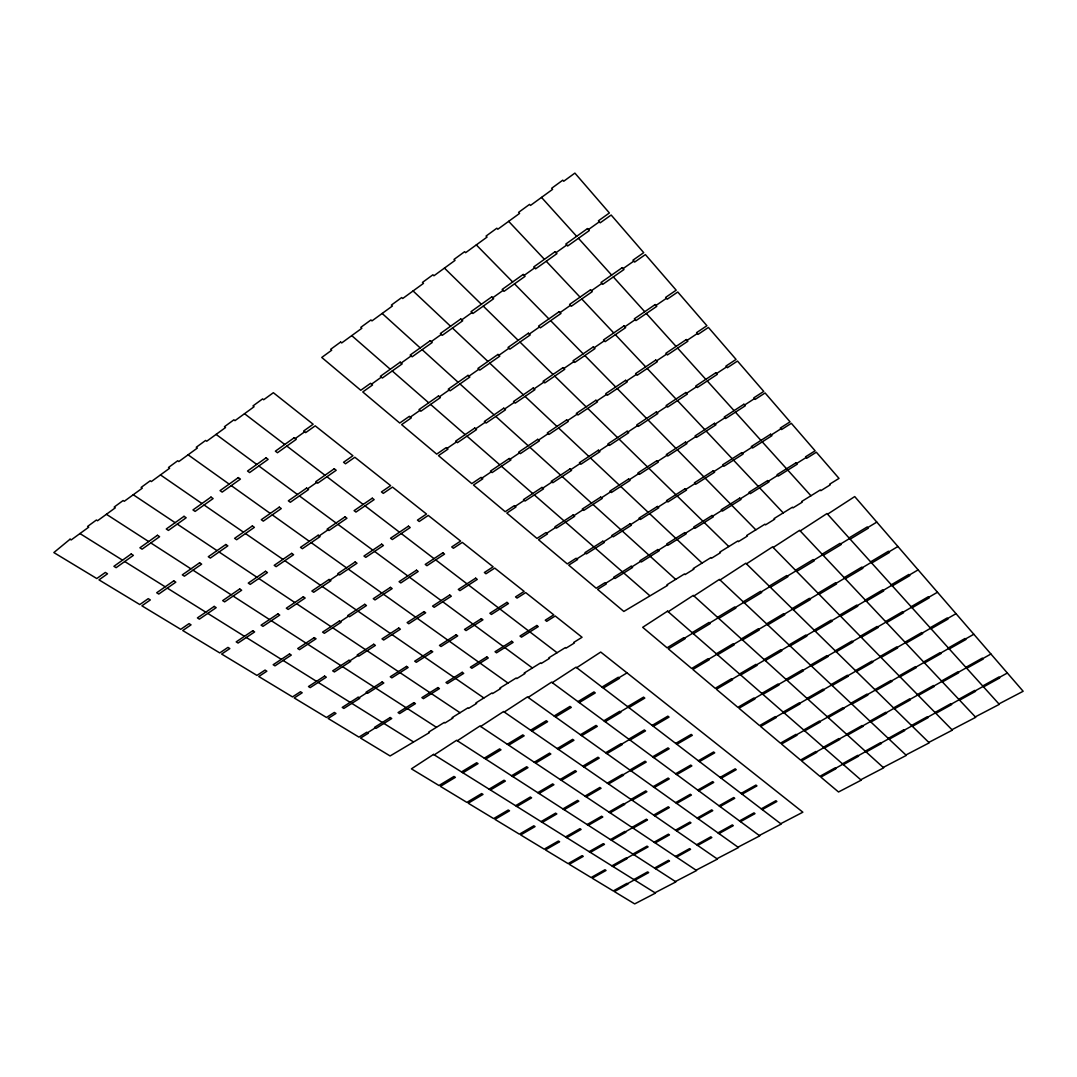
<?xml version="1.0" encoding="UTF-8"?>
<svg xmlns="http://www.w3.org/2000/svg" width="1077" height="1077" viewBox="0 0 1077 1077"><rect width="100%" height="100%" fill="white"/><g stroke="black" fill="none" stroke-linecap="round" stroke-linejoin="round"><path stroke-width="1.5" d="M295.206 438.568L304.67 431.823M371.552 384.152L381.379 377.138M401.169 363.03L411.145 355.922M431.231 341.611L441.355 334.395M461.737 319.869L472.009 312.545M492.687 297.804L503.121 290.373M524.122 275.402L534.704 267.863M556.015 252.664L566.758 245.017M588.405 229.589L599.31 221.808M307.564 488.823L316.746 482.429M410.297 417.122L419.949 410.391M439.403 396.807L449.203 389.968M468.926 376.196L478.861 369.263M498.88 355.302L508.963 348.261M529.265 334.085L539.483 326.95M560.094 312.572L570.473 305.329M591.381 290.736L601.908 283.386M623.125 268.577L633.814 261.119M319.142 535.915L328.054 529.817M447.036 448.409L456.527 441.907M475.644 428.834L485.269 422.251M504.655 408.991L514.416 402.313M534.071 388.864L543.966 382.093M563.89 368.455L573.933 361.589M594.141 347.763L604.318 340.79M624.835 326.762L635.161 319.694M655.96 305.464L666.434 298.302M330.006 580.113L338.663 574.297M481.944 478.107L491.274 471.847M510.054 459.233L519.518 452.878M538.554 440.103L548.139 433.668M567.444 420.703L577.164 414.187M596.739 401.048L606.58 394.424M626.424 381.11L636.413 374.406M656.539 360.903L666.663 354.091M687.059 340.399L697.344 333.507M340.224 621.671L348.638 616.111M515.129 506.352L524.297 500.307M542.768 488.137L552.057 481.998M570.77 469.666L580.193 463.46M599.162 450.953L608.707 444.666M627.918 431.985L637.597 425.617M657.064 412.774L666.878 406.312M686.614 393.293L696.563 386.737M716.568 373.544L726.652 366.894M349.85 660.834L358.049 655.516M546.726 533.25L555.745 527.407M573.906 515.641L583.034 509.717M601.437 497.803L610.686 491.799M629.318 479.723L638.701 473.651M657.576 461.414L667.08 455.261M686.197 442.862L695.823 436.629M715.209 424.069L724.956 417.755M744.597 405.019L754.479 398.625M358.937 697.802L366.92 692.699M576.841 558.896L585.713 553.241M603.578 541.852L612.557 536.131M630.637 524.607L639.738 518.804M658.047 507.132L667.255 501.263M685.807 489.429L695.136 483.492M713.93 471.511L723.381 465.493M742.403 453.363L751.975 447.251M771.253 434.96L780.96 428.781M367.526 732.737L375.308 727.85M605.584 583.357L614.321 577.878M631.876 566.865L640.707 561.319M658.491 550.159L667.444 544.545M685.443 533.263L694.49 527.568M712.718 516.139L721.886 510.39M740.343 498.813L749.632 492.983M768.318 481.257L777.715 475.361M796.643 463.473L806.161 457.51M434.233 754.883L456.594 740.289L675.939 881.861L654.964 892.766M457.308 740.761L479.938 725.992L696.59 870.526L675.427 881.524M480.652 726.477L503.551 711.547L717.444 859.083L696.092 870.189M504.251 712.032L527.42 696.927L738.499 847.532L716.945 858.732M528.12 697.425L551.572 682.145L759.743 835.86L738.001 847.168M552.272 682.656L576.007 667.188L781.202 824.08L759.258 835.51M576.693 667.7L600.724 652.056L802.863 812.193L780.717 823.717M668.171 611.723L693.319 595.379L883.665 767.847L860.765 779.775M693.951 595.958L719.409 579.399L906.336 755.394L883.221 767.443M720.042 579.991L745.822 563.231L929.236 742.834L905.905 754.99M746.442 563.836L772.559 546.874L952.351 730.139L928.805 742.416M773.165 547.479L799.619 530.315L975.722 717.309L951.947 729.708M800.198 530.934L827.001 513.541L999.308 704.358L975.304 716.878M827.58 514.187L854.721 496.578L1023.15 691.272L998.917 703.927M461.508 771.913L476.667 762.758L478.053 763.647L462.908 772.788M484.287 758.168L499.607 748.905L500.98 749.821L485.673 759.056M507.307 744.261L522.803 734.904L524.162 735.833L508.681 745.176M530.598 730.206L546.254 720.742L547.601 721.684L531.944 731.135M554.13 715.99L569.975 706.418L571.308 707.387L555.476 716.945M577.945 701.612L593.965 691.932L595.271 692.928L579.264 702.581M602.016 687.072L618.225 677.285L619.517 678.295L603.322 688.068M692.148 632.657L709.043 622.452L710.268 623.543L693.386 633.734M717.538 617.323L734.622 607.011L735.82 608.115L718.749 618.427M743.224 601.814L760.51 591.381L761.695 592.512L744.409 602.945M769.207 586.13L786.695 575.562L787.852 576.733L770.378 587.275M795.499 570.245L813.202 559.569L814.333 560.754L796.643 571.429M822.101 554.184L840.006 543.373L841.124 544.585L823.232 555.382M849.026 537.935L867.147 526.99L868.237 528.228L850.13 539.16M618.871 677.796L627.016 672.883M684.38 638.257L692.767 633.195M709.649 623.004L718.144 617.875M735.228 607.563L743.817 602.38M761.102 591.946L769.786 586.696M787.274 576.141L796.078 570.837M813.768 560.161L822.666 554.79M840.572 543.979L849.578 538.54M867.699 527.609L876.813 522.103M489.093 789.145L504.036 780.233L505.382 781.094L490.439 789.979M511.548 775.763L526.666 766.757L527.986 767.632L512.881 776.625M534.259 762.233L549.539 753.133L550.845 754.021L535.579 763.108M557.213 748.555L572.654 739.361L573.947 740.276L558.519 749.457M580.422 734.743L596.025 725.44L597.304 726.369L581.701 735.658M603.874 720.769L619.665 711.358L620.917 712.314L605.153 721.698M627.595 706.633L643.561 697.129L644.8 698.098L628.847 707.589M716.353 653.766L732.979 643.858L734.151 644.908L717.538 654.803M741.339 638.89L758.154 628.874L759.298 629.937L742.497 639.94M766.609 623.825L783.612 613.702L784.743 614.792L767.739 624.902M792.16 608.613L809.365 598.354L810.469 599.472L793.278 609.703M818.022 593.212L835.415 582.845L836.506 583.976L819.112 594.329M844.166 577.622L861.775 567.135L862.839 568.293L845.257 578.766M870.633 561.857L888.444 551.249L889.481 552.434L871.683 563.029M620.298 711.83L628.228 707.118M708.679 659.205L716.945 654.277M733.558 644.383L741.918 639.415M758.72 629.399L767.174 624.364M784.177 614.253L792.726 609.151M809.917 598.92L818.574 593.764M835.967 583.411L844.705 578.201M862.314 567.714L871.158 562.45M888.969 551.841L897.922 546.51M515.587 805.69L530.328 797.02L531.621 797.842L516.879 806.498M537.746 792.659L552.649 783.908L553.915 784.743L539.025 793.493M560.134 779.492L575.199 770.634L576.451 771.495L561.4 780.34M582.765 766.191L597.991 757.239L599.229 758.114L584.017 767.053M605.651 752.742L621.039 743.695L622.25 744.584L606.876 753.617M628.766 739.145L644.315 729.991L645.527 730.906L629.991 740.047M652.137 725.4L667.861 716.151L669.059 717.08L653.349 726.315M739.549 674L755.906 664.388L757.037 665.384L740.68 674.996M764.145 659.541L780.69 649.821L781.794 650.845L765.249 660.551M789.01 644.921L805.744 635.093L806.821 636.13L790.101 645.958M814.158 630.139L831.067 620.19L832.131 621.254L815.222 631.189M839.589 615.182L856.7 605.126L857.736 606.216L840.639 616.259M865.302 600.064L882.615 589.886L883.625 591.004L866.339 601.154M891.312 584.771L908.826 574.472L909.823 575.603L892.321 585.888M621.644 744.14L629.372 739.589M731.983 679.277L740.114 674.498M756.471 664.886L764.697 660.053M781.242 650.333L789.549 645.446M806.283 635.605L814.683 630.664M831.606 620.729L840.114 615.721M857.211 605.664L865.814 600.616M883.127 590.438L891.823 585.323M909.325 575.037L918.129 569.868M541.058 821.603L555.597 813.162L556.836 813.943L542.296 822.384M562.921 808.908L577.622 800.373L578.834 801.18L564.146 809.702M584.999 796.091L599.862 787.462L601.06 788.283L586.225 796.899M607.32 783.127L622.331 774.403L623.529 775.252L608.532 783.948M629.883 770.028L645.042 761.224L646.227 762.085L631.068 770.876M652.675 756.794L667.996 747.896L669.154 748.771L653.847 757.656M675.71 743.413L691.192 734.42L692.336 735.322L676.854 744.301M761.802 693.426L777.917 684.07L778.994 685.026L762.893 694.369M786.008 679.372L802.298 669.907L803.361 670.89L787.085 680.341M810.483 665.155L826.961 655.597L827.998 656.593L811.533 666.138M835.227 650.791L851.88 641.111L852.903 642.134L836.264 651.8M860.254 636.251L877.082 626.477L878.078 627.528L861.263 637.288M885.55 621.564L902.566 611.682L903.549 612.746L886.546 622.614M911.129 606.714L928.347 596.712L929.303 597.802L912.098 607.791M622.937 774.834L630.476 770.445M754.331 698.556L762.341 693.898M778.456 684.555L786.547 679.856M802.823 670.406L811.008 665.653M827.473 656.095L835.752 651.289M852.392 641.623L860.752 636.776M877.58 627.002L886.048 622.089M903.064 612.221L911.613 607.253M928.818 597.264L937.475 592.242M565.56 836.91L579.924 828.684L581.109 829.438L566.758 837.664M587.127 824.538L601.639 816.218L602.81 816.999L588.325 825.305M608.922 812.045L623.57 803.63L624.741 804.425L610.094 812.825M630.934 799.417L645.742 790.922L646.887 791.73L632.091 800.211M653.174 786.654L668.13 778.065L669.261 778.9L654.318 787.462M675.642 773.757L690.761 765.087L691.865 765.935L676.773 774.592M698.354 760.739L713.62 751.975L714.711 752.836L699.458 761.587M783.167 712.072L799.04 702.971L800.063 703.887L784.218 712.987M807.01 698.394L823.043 689.186L824.067 690.142L808.033 699.323M831.107 684.568L847.316 675.266L848.313 676.235L832.117 685.51M855.461 670.594L871.845 661.197L872.828 662.18L856.457 671.563M880.084 656.472L896.643 646.967L897.599 647.964L881.053 657.455M904.976 642.188L921.71 632.576L922.652 633.599L905.919 643.198M930.138 627.756L947.06 618.036L947.975 619.087L931.067 628.78M624.148 804.034L631.512 799.807M775.803 717.053L783.693 712.53M799.551 703.429L807.521 698.852M823.555 689.657L831.606 685.039M847.814 675.75L855.959 671.079M872.33 661.682L880.569 656.957M897.128 647.465L905.447 642.7M922.181 633.088L930.595 628.268M947.518 618.561L956.026 613.688M589.159 851.651L603.322 843.628L604.48 844.355L590.317 852.378M610.444 839.589L624.754 831.471L625.885 832.225L611.588 840.329M631.943 827.392L646.388 819.193L647.506 819.96L633.074 828.146M653.658 815.087L668.252 806.808L669.356 807.575L654.762 815.854M675.589 802.648L690.33 794.274L691.421 795.068L676.693 803.429M697.748 790.074L712.637 781.633L713.714 782.441L698.825 790.881M720.123 777.379L735.174 768.843L736.237 769.678L721.2 778.2M803.698 729.991L819.328 721.119L820.324 722.007L804.707 730.866M827.19 716.676L842.968 707.71L843.951 708.626L828.173 717.565M850.911 703.214L866.864 694.167L867.82 695.096L851.88 704.129M874.887 689.617L891.016 680.476L891.958 681.418L875.843 690.545M899.12 675.871L915.423 666.636L916.339 667.592L900.049 676.827M923.608 661.978L940.086 652.649L940.988 653.618L924.524 662.947M948.366 647.95L965.019 638.499L965.894 639.509L949.254 648.933M625.32 831.848L632.509 827.769M796.442 734.837L804.209 730.421M819.826 721.563L827.674 717.12M843.466 708.168L851.395 703.671M867.348 694.625L875.359 690.088M891.487 680.947L899.591 676.343M915.881 667.107L924.066 662.463M940.531 653.133L948.81 648.435M965.463 638.998L973.823 634.259M611.898 865.854L625.872 858.019L626.976 858.719L613.015 866.554M632.899 854.074L647.021 846.159L648.112 846.885L634.003 854.788M654.116 842.187L668.373 834.19L669.45 834.917L655.193 842.914M675.535 830.165L689.926 822.101L690.99 822.841L676.612 830.906M697.169 818.035L711.709 809.877L712.759 810.644L698.219 818.789M719.019 805.784L733.706 797.545L734.729 798.326L720.055 806.552M741.084 793.412L755.919 785.093L756.943 785.887L742.107 794.193M823.447 747.223L838.848 738.58L839.804 739.441L824.417 748.057M846.576 734.245L862.138 725.521L863.067 726.396L847.532 735.106M869.947 721.146L885.657 712.328L886.586 713.216L870.876 722.021M893.56 707.899L909.432 699L910.334 699.902L894.475 708.801M917.416 694.517L933.463 685.524L934.338 686.453L918.318 695.432M941.527 681.001L957.736 671.913L958.597 672.856L942.402 681.929M965.881 667.336L982.264 658.155L983.113 659.111L966.742 668.292M626.424 858.369L633.451 854.438M816.285 751.934L823.932 747.64M839.32 739.01L847.061 734.676M862.596 725.965L870.418 721.577M886.129 712.772L894.018 708.343M909.89 699.444L917.86 694.975M933.907 685.982L941.958 681.472M958.167 672.385L966.311 667.821M982.682 658.639L990.921 654.022M633.814 879.559L647.614 871.899L648.677 872.572L634.891 880.219M654.547 868.049L668.48 860.321L669.531 861.021L655.61 868.735M675.481 856.444L689.549 848.636L690.586 849.336L676.531 857.144M696.617 844.718L710.82 836.829L711.843 837.556L697.654 845.432M717.955 832.871L732.306 824.915L733.316 825.655L718.978 833.598M739.509 820.916L753.994 812.879L754.99 813.633L740.518 821.657M761.264 808.84L775.898 800.723L776.88 801.49L762.26 809.594M842.456 763.795L857.629 755.381L858.544 756.216L843.385 764.616M865.248 751.154L880.569 742.659L881.471 743.493L866.164 751.988M888.269 738.391L903.738 729.802L904.626 730.664L889.158 739.239M911.519 725.481L927.149 716.811L928.024 717.686L912.394 726.342M935.011 712.449L950.803 703.698L951.651 704.587L935.873 713.337M958.745 699.283L974.698 690.438L975.533 691.34L959.58 700.185M982.722 685.982L998.837 677.043L999.658 677.971L983.543 686.897M627.487 883.692L634.353 879.896M835.375 768.386L842.928 764.212M858.086 755.798L865.706 751.571M881.013 743.076L888.713 738.809M904.182 730.233L911.963 725.911M927.593 717.255L935.442 712.893M951.233 704.143L959.163 699.74M975.116 690.896L983.126 686.439M999.254 677.5L1007.345 673.017M79.954 533.559L122.549 560.175M124.73 561.534L165.198 586.817M167.285 588.109L205.788 612.167M207.767 613.405L244.452 636.319M246.337 637.503L281.312 659.353M283.116 660.47L316.517 681.337M318.227 682.414L350.16 702.352M351.802 703.375L382.335 722.452M383.91 723.434L413.151 741.703M106.408 514.281L148.653 541.543M150.82 542.943L190.939 568.844M192.998 570.177L231.165 594.8M233.117 596.066L269.465 619.517M271.337 620.729L305.976 643.09M307.753 644.234L340.83 665.573M342.526 666.676L374.123 687.072M375.752 688.122L405.975 707.616M407.523 708.626L436.454 727.298M133.252 494.747L175.12 522.668M177.274 524.109L217.029 550.63M219.075 551.989L256.878 577.205M258.817 578.497L294.802 602.501M296.646 603.739L330.949 626.612M332.712 627.797L365.44 649.619M367.122 650.75L398.382 671.604M399.998 672.667L429.885 692.605M431.419 693.642L460.027 712.718M160.473 474.917L201.964 503.538M204.091 505.005L243.469 532.159M245.489 533.559L282.914 559.367M284.84 560.7L320.461 585.269M322.292 586.534L356.231 609.932M357.981 611.144L390.345 633.478M392.015 634.622L422.938 655.947M424.526 657.037L454.077 677.42M455.598 678.47L483.883 697.977M188.085 454.804L229.172 484.125M231.286 485.633L270.273 513.446M272.266 514.873L309.314 541.3M311.213 542.66L346.457 567.808M348.275 569.1L381.837 593.05M383.56 594.275L415.574 617.121M417.216 618.292L447.776 640.101M449.351 641.219L478.551 662.059M480.059 663.136L507.994 683.06M216.1 434.408L256.77 464.443M258.857 465.978L297.44 494.478M299.419 495.932L336.064 522.991M337.949 524.378L372.79 550.118M374.581 551.437L407.766 575.939M409.475 577.205L441.112 600.562M442.741 601.76L472.924 624.068M474.486 625.212L503.322 646.51M504.817 647.6L532.401 667.982M244.519 413.703L284.759 444.478M286.819 446.066L324.985 475.24M326.937 476.734L363.178 504.44M365.036 505.853L399.473 532.2M401.25 533.546L434.031 558.626M435.714 559.905L466.96 583.801M468.576 585.026L498.382 607.832M499.916 609.003L528.39 630.772M529.857 631.889L557.078 652.716M351.735 335.62L390.264 369.249M392.243 370.959L428.727 402.798M430.585 404.427L465.183 434.61M466.96 436.158L499.795 464.82M501.478 466.287L532.711 493.535M534.313 494.935L564.038 520.864M565.573 522.197L593.898 546.928M595.352 548.193L622.385 571.779M623.771 572.991L649.593 595.514M382.173 313.461L420.192 347.898M422.144 349.662L458.115 382.268M459.96 383.937L494.06 414.833M495.81 416.422L528.188 445.757M529.844 447.251L560.605 475.132M562.194 476.559L591.461 503.094M592.969 504.453L620.864 529.722M622.291 531.028L648.906 555.126M650.266 556.378L675.669 579.386M413.07 290.952L450.563 326.25M452.475 328.054L487.935 361.441M489.752 363.151L523.355 394.788M525.078 396.417L556.957 426.425M558.586 427.973L588.877 456.486M590.425 457.954L619.248 485.081M620.729 486.467L648.166 512.315M649.579 513.648L675.75 538.285M677.096 539.55L702.069 563.069M444.451 268.106L481.379 304.266M483.263 306.124L518.185 340.319M519.976 342.069L553.053 374.459M554.749 376.115L586.117 406.837M587.732 408.412L617.525 437.585M619.06 439.093L647.385 466.839M648.839 468.266L675.817 494.68M677.204 496.039L702.931 521.228M704.25 522.52L728.792 546.551M476.303 244.91L512.665 281.959M514.523 283.857L548.88 318.886M550.643 320.677L583.182 353.835M584.851 355.545L615.694 386.98M617.269 388.595L646.563 418.441M648.058 419.976L675.898 448.355M677.325 449.809L703.833 476.815M705.193 478.201L730.448 503.942M731.741 505.275L755.839 529.83M508.654 221.337L544.41 259.315M546.241 261.253L580.032 297.131M581.755 298.975L613.728 332.928M615.371 334.664L645.675 366.84M647.223 368.496L675.993 399.028M677.46 400.59L704.789 429.615M706.189 431.11L732.198 458.721M733.531 460.148L758.316 486.454M759.581 487.8L783.221 512.894M541.516 197.414L576.653 236.321M578.457 238.313L611.642 275.066M613.338 276.937L644.733 311.711M646.335 313.488L676.073 346.417M677.608 348.113L705.812 379.36M707.266 380.962L734.07 410.633M735.443 412.168L760.941 440.399M762.247 441.853L786.533 468.737M787.785 470.124L810.941 495.757M70.059 539.214L53.85 552.568L96.782 578.537L105.331 572.439L107.525 573.785L98.99 579.87L139.808 604.56L148.236 598.664L150.322 599.943L141.895 605.826L180.734 629.318L189.054 623.623L191.046 624.848L182.74 630.53L219.748 652.918L227.947 647.398L229.845 648.569L221.647 654.062L256.959 675.414L265.05 670.082L266.854 671.186L258.776 676.518L292.5 696.913L300.47 691.744L302.193 692.794L294.223 697.963L326.466 717.457L334.328 712.449L335.984 713.459L328.122 718.467L358.964 737.126L366.732 732.252L368.307 733.222L360.553 738.082L390.103 755.96L429.413 732.602L428.659 732.118L444.289 722.452L445.03 722.936L452.878 718.09L452.138 717.592L467.943 707.831L468.683 708.316L476.626 703.416L475.899 702.918L491.879 693.023L492.606 693.534L500.643 688.566L499.93 688.055L516.098 678.052L516.812 678.577L524.943 673.542L524.23 673.031L540.6 662.907L541.3 663.432L549.526 658.357L548.826 657.818L565.385 647.587L566.071 648.125L574.404 642.982L573.704 642.444L582.065 637.274L555.207 615.99L546.726 621.321L545.272 620.177L553.766 614.846L525.67 592.592L517.054 598.085L515.533 596.9L524.149 591.394L494.733 568.091L485.969 573.758L484.381 572.506L493.145 566.825L462.302 542.391L453.404 548.26L451.734 546.954L460.633 541.071L428.256 515.425L419.209 521.497L417.459 520.124L426.505 514.039L392.486 487.087L383.291 493.374L381.446 491.933L390.641 485.633L354.845 457.267L345.502 463.783L343.563 462.262L352.906 455.733L315.198 425.846L305.693 432.617L303.647 431.015L313.151 424.244L273.356 392.715L263.69 399.742L262.613 398.894L253.001 405.908L254.078 406.743L235.001 420.636L233.911 419.815L224.433 426.721L225.524 427.542L206.717 441.233L205.613 440.439L196.27 447.238L197.374 448.045L178.836 461.548L177.718 460.754L168.51 467.472L169.627 468.239L151.359 481.554L150.228 480.786L141.154 487.41L142.285 488.164L124.259 501.29L123.128 500.536L114.175 507.065L115.32 507.805L97.549 520.743L96.405 520.016L87.587 526.438L88.731 527.165L71.203 539.927L70.059 539.214M340.642 342.042L330.639 349.325L331.689 350.213L321.754 357.456L360.782 390.278L370.555 383.304L372.548 384.987L362.774 391.961L399.742 423.032L409.354 416.328L411.239 417.93L401.627 424.634L436.697 454.117L446.147 447.642L447.938 449.163L438.487 455.625L471.793 483.627L481.082 477.38L482.792 478.834L473.503 485.067L505.18 511.696L514.321 505.665L515.937 507.038L506.809 513.056L536.965 538.419L545.958 532.59L547.493 533.909L538.513 539.725L567.269 563.904L576.114 558.263L577.582 559.515L568.75 565.142L596.187 588.217L604.884 582.765L606.284 583.963L597.6 589.402L623.825 611.453L667.605 585.376L666.946 584.784L684.433 573.974L685.093 574.566L693.884 569.127L693.238 568.535L710.941 557.59L711.587 558.196L720.486 552.689L719.853 552.084L737.772 541.004L738.405 541.623L747.411 536.05L746.792 535.431L764.926 524.203L765.545 524.849L774.659 519.208L774.053 518.562L792.416 507.213L793.022 507.859L802.257 502.151L801.665 501.492L820.257 489.995L820.849 490.668L830.192 484.879L829.613 484.219L839.01 478.403L816.339 452.205L806.781 458.21L805.556 456.81L815.114 450.792L791.339 423.315L781.606 429.521L780.313 428.04L790.06 421.834L765.087 392.957L755.165 399.392L753.806 397.844L763.741 391.409L737.476 361.051L727.365 367.715L725.938 366.086L736.062 359.408L708.41 327.435L698.084 334.355L696.59 332.645L706.916 325.712L677.756 292.002L667.228 299.204L665.64 297.387L676.181 290.184L645.379 254.589L634.649 262.074L632.966 260.163L643.723 252.664L611.157 215.023L600.199 222.818L598.422 220.798L609.394 212.977L574.889 173.101L563.715 181.246L562.773 180.182L551.639 188.287L552.582 189.35L530.503 205.424L529.547 204.388L518.589 212.371L519.558 213.408L497.816 229.239L496.847 228.216L486.05 236.078L487.033 237.088L465.627 252.678L464.645 251.681L454.023 259.422L455.006 260.405L433.937 275.766L432.927 274.783L422.467 282.416L423.476 283.372L402.717 298.491L401.708 297.548L391.395 305.06L392.418 305.989L371.982 320.879L370.946 319.963L360.795 327.354L361.832 328.27L341.692 342.944L340.642 342.042M131.206 553.995L113.92 566.314L116.114 567.673L133.386 555.369L131.206 553.995M157.43 535.282L139.916 547.789L142.083 549.176L159.598 536.696L157.43 535.282M184.032 516.327L166.262 528.995L168.416 530.409L186.173 517.768L184.032 516.327M210.984 497.089L192.971 509.946L195.112 511.4L213.111 498.57L210.984 497.089M238.327 477.596L220.058 490.627L222.172 492.108L240.427 479.103L238.327 477.596M266.059 457.819L247.535 471.039L249.622 472.561L268.133 459.367L266.059 457.819M294.183 437.76L275.389 451.169L277.462 452.73L296.229 439.362L294.183 437.76M400.186 362.168L380.383 376.29L382.375 378L402.152 363.905L400.186 362.168M430.262 340.722L410.162 355.047L412.128 356.797L432.2 342.499L430.262 340.722M460.781 318.954L440.385 333.507L442.31 335.297L462.693 320.784L460.781 318.954M491.758 296.875L471.053 311.63L472.951 313.461L493.629 298.733L491.758 296.875M523.193 274.447L502.178 289.43L504.049 291.315L525.038 276.358L523.193 274.447M555.113 251.695L533.775 266.908L535.619 268.833L556.93 253.647L555.113 251.695M587.517 228.58L565.856 244.021L567.66 246L589.294 230.586L587.517 228.58M173.747 580.853L156.703 592.754L158.777 594.046L175.82 582.159L173.747 580.853M199.595 562.8L182.323 574.862L184.396 576.182L201.655 564.133L199.595 562.8M225.807 544.504L208.292 556.728L210.338 558.074L227.839 545.864L225.807 544.504M252.368 525.953L234.611 538.338L236.644 539.725L254.374 527.353L252.368 525.953M279.28 507.146L261.294 519.706L263.3 521.133L281.272 508.586L279.28 507.146M306.582 488.096L288.34 500.832L290.332 502.272L308.547 489.564L306.582 488.096M334.247 468.764L315.763 481.675L317.728 483.169L336.199 470.272L334.247 468.764M438.474 395.986L419.02 409.57L420.892 411.199L440.331 397.628L438.474 395.986M468.01 375.361L448.274 389.147L450.119 390.803L469.841 377.044L468.01 375.361M497.978 354.441L477.946 368.415L479.777 370.111L499.782 356.164L497.978 354.441M528.376 333.21L508.061 347.4L509.852 349.136L530.153 334.974L528.376 333.21M559.219 311.67L538.608 326.062L540.371 327.839L560.969 313.474L559.219 311.67M590.519 289.807L569.598 304.414L571.335 306.245L592.229 291.665L590.519 289.807M622.277 267.635L601.047 282.457L602.757 284.328L623.96 269.533L622.277 267.635M214.215 606.405L197.401 617.915L199.38 619.14L216.181 607.657L214.215 606.405M239.7 588.957L222.67 600.616L224.635 601.868L241.652 590.236L239.7 588.957M265.521 571.281L248.262 583.088L250.214 584.38L267.446 572.587L265.521 571.281M291.679 553.376L274.204 565.344L276.129 566.65L293.59 554.709L291.679 553.376M318.186 535.229L300.483 547.358L302.381 548.705L320.084 536.602L318.186 535.229M345.057 516.839L327.112 529.13L328.997 530.503L346.929 518.239L345.057 516.839M372.292 498.193L354.091 510.646L355.962 512.06L374.136 499.634L372.292 498.193M474.769 428.054L455.638 441.139L457.429 442.674L476.532 429.615L474.769 428.054M503.78 408.183L484.394 421.457L486.144 423.032L505.517 409.785L503.78 408.183M533.209 388.043L513.541 401.506L515.277 403.108L534.919 389.686L533.209 388.043M563.042 367.62L543.104 381.271L544.814 382.914L564.738 369.29L563.042 367.62M593.319 346.902L573.085 360.741L574.768 362.437L594.975 348.611L593.319 346.902M624.014 325.887L603.497 339.928L605.153 341.651L625.643 327.637L624.014 325.887M655.166 304.562L634.353 318.819L635.968 320.583L656.755 306.366L655.166 304.562M252.758 630.745L236.186 641.879L238.071 643.036L254.63 631.93L252.758 630.745M277.879 613.877L261.092 625.145L262.963 626.343L279.737 615.088L277.879 613.877M303.324 596.779L286.32 608.195L288.178 609.42L305.154 598.031L303.324 596.779M329.091 579.466L311.872 591.031L313.703 592.283L330.908 580.745L329.091 579.466M355.195 561.938L337.761 573.651L339.578 574.93L356.999 563.244L355.195 561.938M381.648 544.168L363.972 556.042L365.776 557.347L383.425 545.5L381.648 544.168M408.452 526.168L390.547 538.204L392.324 539.537L410.202 527.542L408.452 526.168M509.219 458.492L490.425 471.12L492.122 472.574L510.888 459.973L509.219 458.492M537.733 439.335L518.683 452.138L520.353 453.632L539.389 440.856L537.733 439.335M566.637 419.922L547.318 432.9L548.96 434.421L568.252 421.484L566.637 419.922M595.931 400.254L576.357 413.393L577.972 414.968L597.533 401.842L595.931 400.254M625.643 380.302L605.786 393.63L607.374 395.232L627.218 381.918L625.643 380.302M655.758 360.068L635.632 373.584L637.194 375.227L657.307 361.724L655.758 360.068M686.305 339.551L665.896 353.256L667.43 354.939L687.826 341.247L686.305 339.551M289.498 653.954L273.168 664.724L274.972 665.842L291.302 655.085L289.498 653.954M314.269 637.624L297.723 648.529L299.514 649.673L316.046 638.782L314.269 637.624M339.336 621.079L322.588 632.132L324.365 633.289L341.099 622.264L339.336 621.079M364.726 604.332L347.763 615.519L349.513 616.717L366.463 605.543L364.726 604.332M390.439 587.369L373.261 598.704L374.998 599.929L392.163 588.607L390.439 587.369M416.489 570.191L399.082 581.674L400.806 582.926L418.186 571.47L416.489 570.191M442.862 552.797L425.24 564.415L426.936 565.694L444.545 554.09L442.862 552.797M541.973 487.423L523.489 499.607L525.105 501.007L543.562 488.837L541.973 487.423M569.989 468.939L551.262 481.298L552.851 482.711L571.564 470.393L569.989 468.939M598.381 450.213L579.413 462.733L580.974 464.187L599.929 451.694L598.381 450.213M627.164 431.231L607.926 443.912L609.474 445.407L628.685 432.739L627.164 431.231M656.324 412.006L636.83 424.85L638.351 426.371L657.818 413.541L656.324 412.006M685.887 392.499L666.138 405.531L667.619 407.079L687.355 394.074L685.887 392.499M715.855 372.736L695.823 385.943L697.29 387.532L717.295 374.352L715.855 372.736M324.581 676.114L308.48 686.547L310.203 687.611L326.304 677.191L324.581 676.114M349.002 660.282L332.685 670.85L334.395 671.94L350.698 661.386L349.002 660.282M373.706 644.261L357.201 654.964L358.897 656.081L375.388 645.392L373.706 644.261M398.719 628.039L382.012 638.876L383.681 640.021L400.388 629.197L398.719 628.039M424.055 611.628L407.133 622.587L408.789 623.758L425.684 612.813L424.055 611.628M449.688 595.002L432.564 606.109L434.193 607.293L451.317 596.214L449.688 595.002M475.657 578.174L458.304 589.415L459.919 590.627L477.259 579.413L475.657 578.174M573.139 514.968L554.978 526.747L556.513 528.067L574.66 516.314L573.139 514.968M600.683 497.116L582.28 509.044L583.801 510.39L602.178 498.489L600.683 497.116M628.591 479.023L609.945 491.112L611.426 492.499L630.058 480.423L628.591 479.023M656.849 460.7L637.961 472.938L639.428 474.351L658.303 462.141L656.849 460.7M685.484 442.135L666.353 454.534L667.794 455.988L686.911 443.603L685.484 442.135M714.509 423.315L695.123 435.889L696.536 437.37L715.909 424.823L714.509 423.315M743.911 404.252L724.269 416.987L725.656 418.509L745.284 405.787L743.911 404.252M358.116 697.277L342.23 707.414L343.873 708.424L359.745 698.313L358.116 697.277M382.173 681.929L366.099 692.188L367.728 693.225L383.802 682.993L382.173 681.929M406.527 666.407L390.264 676.773L391.88 677.837L408.143 667.484L406.527 666.407M431.177 650.683L414.712 661.184L416.314 662.274L432.766 651.787L431.177 650.683M456.123 634.77L439.47 645.406L441.045 646.51L457.698 635.901L456.123 634.77M481.379 618.669L464.51 629.426L466.072 630.57L482.927 619.827L481.379 618.669M506.944 602.38L489.86 613.257L491.408 614.428L508.465 603.551L506.944 602.38M602.851 541.219L584.986 552.609L586.453 553.861L604.291 542.498L602.851 541.219M629.924 523.947L611.83 535.484L613.271 536.777L631.351 525.253L629.924 523.947M657.347 506.459L639.024 518.145L640.438 519.464L658.747 507.792L657.347 506.459M685.12 488.756L666.569 500.576L667.955 501.936L686.493 490.116L685.12 488.756M713.243 470.811L694.45 482.792L695.823 484.179L714.603 472.211L713.243 470.811M741.743 452.636L722.707 464.779L724.054 466.193L743.063 454.077L741.743 452.636M770.607 434.233L751.315 446.538L752.635 447.978L771.913 435.7L770.607 434.233M390.184 717.524L374.513 727.365L376.088 728.335L391.745 718.521L390.184 717.524M413.905 702.635L398.059 712.584L399.621 713.58L415.466 703.644L413.905 702.635M437.922 687.57L421.888 697.627L423.423 698.65L439.443 688.607L437.922 687.57M462.208 672.317L445.986 682.508L447.507 683.545L463.716 673.381L462.208 672.317M486.777 656.903L470.366 667.202L471.874 668.265L488.271 657.98L486.777 656.903M511.642 641.286L495.043 651.72L496.524 652.797L513.123 642.39L511.642 641.286M536.817 625.495L520.003 636.036L521.47 637.153L538.271 626.612L536.817 625.495M631.189 566.246L613.621 577.285L615.021 578.484L632.576 567.471L631.189 566.246M657.818 549.539L640.021 560.7L641.407 561.938L659.178 550.791L657.818 549.539M684.77 532.617L666.757 543.925L668.117 545.177L686.103 533.896L684.77 532.617M712.059 515.493L693.83 526.936L695.163 528.215L713.378 516.785L712.059 515.493M739.697 498.139L721.24 509.731L722.546 511.036L740.989 499.472L739.697 498.139M767.686 480.571L748.986 492.31L750.265 493.656L768.951 481.931L767.686 480.571M796.024 462.787L777.082 474.674L778.348 476.034L797.263 464.174L796.024 462.787M433.506 754.425L411.414 768.843L438.972 785.51L453.969 776.463L455.383 777.338L440.399 786.372L466.866 802.378L481.648 793.574L483.008 794.409L468.226 803.213L493.656 818.587L508.25 810.012L509.556 810.806L494.962 819.382L519.41 834.177L533.815 825.803L535.067 826.584L520.676 834.931L544.208 849.161L558.424 841.016L559.623 841.756L545.42 849.901L568.091 863.606L582.105 855.65L583.276 856.377L569.262 864.319L591.098 877.526L604.937 869.758L606.055 870.458L592.215 878.213L613.284 890.948L626.949 883.369L628.026 884.029L614.375 891.608L634.69 903.899L655.489 893.089L433.506 754.425M667.525 611.171L642.686 627.312L667.053 647.802L683.747 637.719L684.999 638.796L668.305 648.866L691.649 668.48L708.087 658.693L709.272 659.716L692.848 669.49L715.222 688.311L731.404 678.793L732.548 679.775L716.38 689.28L737.853 707.333L753.792 698.071L754.883 699.027L738.957 708.262L759.581 725.602L775.278 716.595L776.329 717.497L760.645 726.504L780.462 743.17L795.93 734.393L796.94 735.268L781.485 744.019L800.561 760.052L815.787 751.517L816.77 752.352L801.544 760.887L819.893 776.315L834.917 767.982L835.846 768.79L820.849 777.109L838.525 791.985L861.21 780.165L667.525 611.171"/></g></svg>
